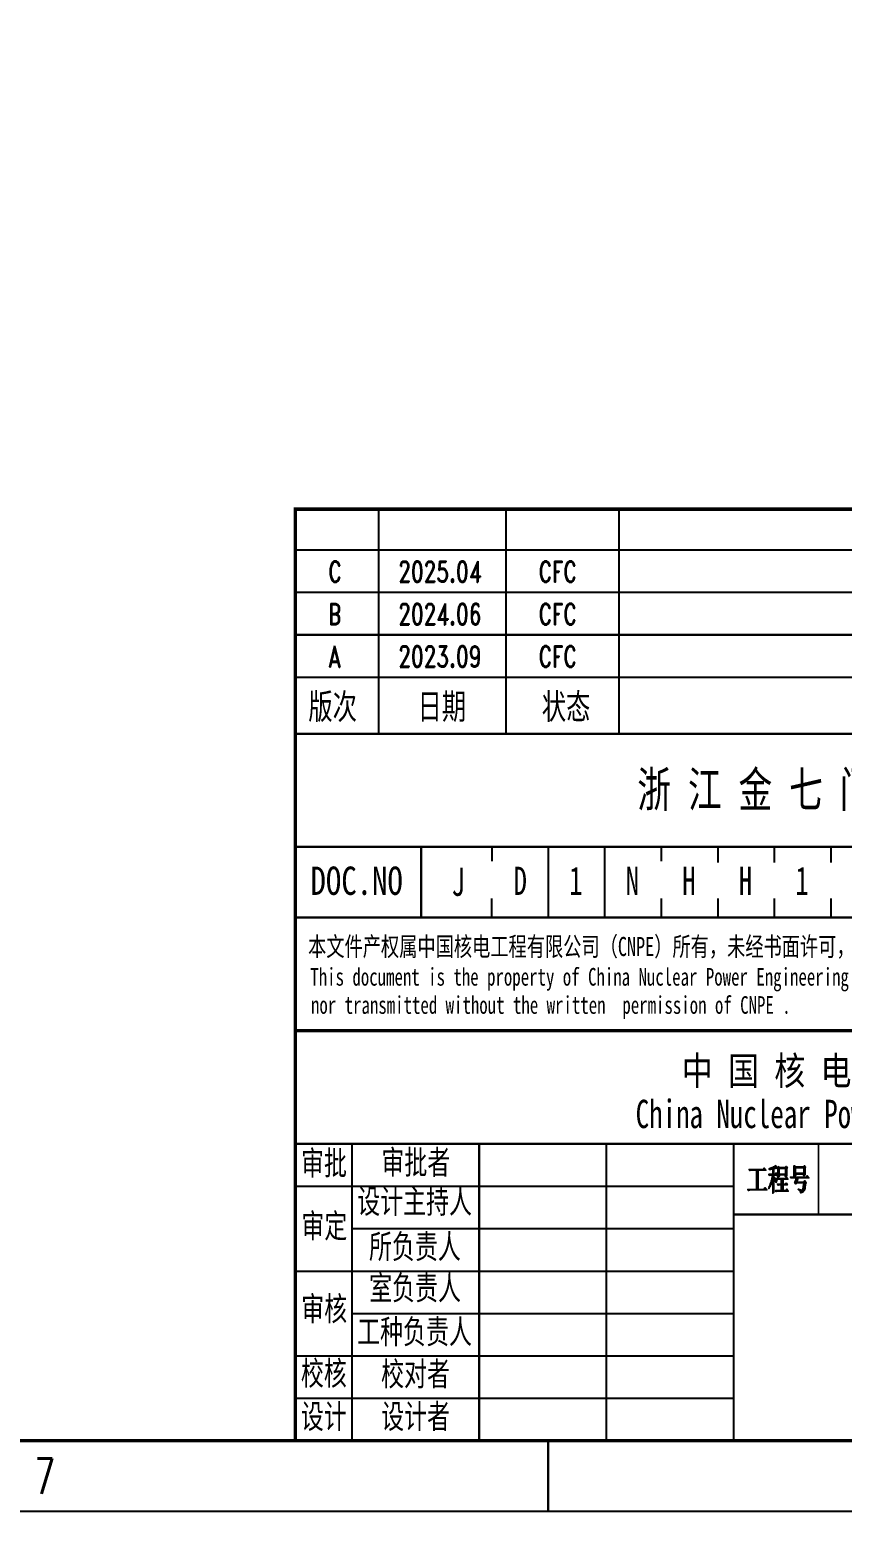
# Model space of a CAD drawing. Extents: x 52535 to 323108, y -93495 to -30420.
# Drawn here: x 124635 to 133258, y -93495 to -77774 of the extents above; entities that cross this region are included whole.
import ezdxf

# ---------------------------------------------------------------- set-up
doc = ezdxf.new("R2010")
doc.units = 0
doc.linetypes.add('CONTINOUS', pattern=[0])
doc.layers.get('0').update_dxf_attribs({"linetype": 'CONTINUOUS'})
for name, color, linetype in [('1', 7, 'CONTINUOUS'), ('BORDER', 7, 'CONTINUOUS'), ('TK', 4, 'CONTINUOUS'), ('图框', 4, 'CONTINOUS')]:
    doc.layers.add(name, color=color, linetype=linetype)
doc.styles.add('HZbine', font='txt_____.ttf', dxfattribs={"width": 0.7, "bigfont": 'HZTXT'})
doc.styles.add('romand', font='romand.shx', dxfattribs={"width": 0.7, "height": 200, "bigfont": 'OCHINESE.shx'})
doc.styles.add('宋体', font='', dxfattribs={"width": 0.7})
doc.styles.get('宋体').set_extended_font_data('SimSun')

msp = doc.modelspace()

# ---------------------------------------------------------------- hatches: boundary and pattern name
at = {"layer": '1'}
h = msp.add_hatch(color=2, dxfattribs=at)
h.paths.add_polyline_path([(132362, -89874), (132445, -89874), (132429, -89852), (132418, -89868), (132268, -89868), (132275, -89878), (132284, -89875), (132293, -89874), (132349, -89874), (132349, -90079), (132256, -90079), (132263, -90089), (132271, -90086), (132280, -90085), (132456, -90085), (132439, -90061), (132427, -90079), (132362, -90079)])
h.paths.add_polyline_path([(132531, -89986), (132531, -89965), (132531, -89955), (132538, -89965), (132543, -89976), (132548, -89987), (132549, -89990), (132553, -90001), (132558, -89997), (132559, -89995), (132561, -89984), (132558, -89972), (132557, -89971), (132552, -89965), (132544, -89959), (132534, -89952), (132531, -89950), (132531, -89925), (132568, -89925), (132554, -89905), (132544, -89919), (132531, -89919), (132531, -89857), (132544, -89853), (132553, -89851), (132561, -89850), (132563, -89850), (132551, -89828), (132546, -89833), (132538, -89838), (132528, -89844), (132522, -89847), (132512, -89851), (132503, -89854), (132494, -89857), (132486, -89859), (132483, -89860), (132483, -89865), (132495, -89863), (132505, -89862), (132514, -89860), (132520, -89859), (132520, -89919), (132476, -89919), (132483, -89929), (132491, -89925), (132517, -89925), (132516, -89937), (132514, -89949), (132511, -89962), (132508, -89975), (132504, -89989), (132501, -90000), (132497, -90012), (132493, -90024), (132489, -90036), (132484, -90048), (132479, -90060), (132477, -90064), (132479, -90068), (132490, -90049), (132495, -90038), (132500, -90027), (132505, -90016), (132510, -90004), (132514, -89992), (132518, -89979), (132520, -89971), (132520, -89989), (132520, -90076), (132519, -90088), (132519, -90098), (132519, -90108), (132519, -90117), (132532, -90108), (132532, -90103), (132532, -90097), (132532, -90079), (132531, -90068)])
h.paths.add_polyline_path([(132664, -89860), (132672, -89853), (132660, -89835), (132652, -89847), (132588, -89847), (132575, -89835), (132575, -89848), (132575, -89848), (132575, -89862), (132576, -89875), (132576, -89904), (132575, -89917), (132575, -89930), (132575, -89943), (132575, -89948), (132587, -89940), (132587, -89925), (132653, -89925), (132653, -89942), (132665, -89935), (132665, -89928), (132664, -89918), (132664, -89905), (132664, -89890)])
h.paths.add_polyline_path([(132587, -89853), (132653, -89853), (132653, -89919), (132587, -89919)], flags=16)
h.paths.add_polyline_path([(132625, -89970), (132678, -89970), (132664, -89950), (132654, -89964), (132563, -89964), (132570, -89974), (132578, -89970), (132613, -89970), (132613, -90025), (132569, -90025), (132576, -90035), (132584, -90032), (132613, -90032), (132613, -90090), (132551, -90090), (132557, -90100), (132566, -90097), (132575, -90096), (132684, -90096), (132669, -90075), (132659, -90090), (132625, -90090), (132625, -90032), (132674, -90032), (132660, -90011), (132650, -90025), (132625, -90025)])
h.paths.add_polyline_path([(132860, -89894), (132860, -89852), (132867, -89843), (132855, -89828), (132847, -89840), (132760, -89840), (132747, -89830), (132748, -89843), (132748, -89856), (132748, -89870), (132748, -89897), (132748, -89910), (132748, -89923), (132747, -89936), (132747, -89937), (132760, -89930), (132760, -89918), (132848, -89918), (132848, -89932), (132861, -89924), (132860, -89917), (132860, -89907)])
h.paths.add_polyline_path([(132760, -89847), (132848, -89847), (132848, -89911), (132760, -89911)], flags=16)
h.paths.add_polyline_path([(132786, -89957), (132902, -89957), (132886, -89934), (132875, -89950), (132706, -89950), (132713, -89960), (132721, -89957), (132771, -89957), (132768, -89971), (132765, -89983), (132764, -89986), (132758, -89997), (132753, -90003), (132764, -90020), (132771, -90009), (132852, -90009), (132850, -90030), (132847, -90047), (132845, -90061), (132842, -90072), (132839, -90079), (132836, -90084), (132830, -90086), (132823, -90086), (132813, -90084), (132802, -90080), (132792, -90076), (132792, -90081), (132802, -90089), (132811, -90097), (132816, -90105), (132818, -90113), (132819, -90115), (132829, -90111), (132837, -90107), (132839, -90105), (132846, -90098), (132851, -90091), (132853, -90086), (132855, -90078), (132858, -90067), (132860, -90053), (132863, -90035), (132865, -90016), (132874, -90008), (132861, -89989), (132851, -90003), (132773, -90003)])

# ---------------------------------------------------------------- linework, layer by layer
at = {"color": 2, "linetype": 'Continuous'}
msp.add_line((128789, -86445), (128789, -87195), dxfattribs=at)
msp.add_lwpolyline([(52535, -30420), (141710, -30420), (141710, -93495), (52535, -93495)], close=True)
at = {"layer": '1', "color": 2}
for p, q in [((127454, -88250), (127454, -82862)), ((130139, -87195), (130139, -86445)), ((130739, -87195), (130739, -86445)), ((131339, -86595), (131339, -86445)), ((131939, -86610), (131939, -86445)), ((132539, -86612), (132539, -86445)), ((133139, -86612), (133139, -86445)), ((129539, -86520), (129539, -86520)), ((129539, -87195), (129539, -86994)), ((131339, -87195), (131339, -86991)), ((131939, -87195), (131939, -86991)), ((132539, -87195), (132539, -86991)), ((133139, -87195), (133139, -86991)), ((140939, -87195), (127439, -87195)), ((127454, -90045), (132104, -90045)), ((128054, -90495), (132104, -90495)), ((127454, -90945), (132104, -90945)), ((128054, -91395), (132104, -91395)), ((127454, -91845), (132104, -91845)), ((127454, -92295), (132104, -92295)), ((140954, -92745), (127454, -92745)), ((140954, -92745), (127454, -92745))]:
    msp.add_line(p, q, dxfattribs=at)
at = {"layer": '1', "color": 2, "const_width": 37.5}
for points in [[(127454, -92745), (140954, -92745), (140954, -82862), (127454, -82862)], [(127454, -88395), (140954, -88395), (140954, -92745), (127454, -92745)]]:
    msp.add_lwpolyline(points, close=True, dxfattribs=at)
at = {"layer": '1', "color": 2}
for points, const_width in [([(128339, -82845), (128339, -85245)], 22.5), ([(129689, -82845), (129689, -85245)], 22.5), ([(130889, -82845), (130889, -85245)], 22.5), ([(127439, -83295), (140939, -83295)], 22.5), ([(127439, -83745), (140939, -83745)], 22.5), ([(127439, -84195), (140939, -84195)], 22.5), ([(127439, -84645), (140939, -84645)], 22.5), ([(127439, -85245), (140939, -85245)], 22.5), ([(127439, -86445), (140939, -86445)], 22.5), ([(128789, -86445), (128789, -87195)], 22.5), ([(127439, -87195), (140939, -87195)], 22.5), ([(127454, -87195), (140954, -87195)], 22.5), ([(127454, -89595), (140954, -89595)], 22.5), ([(128054, -89595), (128054, -92745)], 22.5), ([(129404, -89595), (129404, -92745)], 22.5), ([(130754, -89595), (130754, -92745)], 22.5), ([(132104, -89595), (132104, -92745)], 22.5), ([(133004, -89595), (133004, -90345)], 18.7), ([(132104, -90345), (140954, -90345)], 22.5)]:
    msp.add_lwpolyline(points, dxfattribs=dict(at, const_width=const_width))
for points in [[(132280, -90085), (132271, -90086), (132263, -90089), (132256, -90079), (132349, -90079), (132349, -89874), (132293, -89874), (132284, -89875), (132275, -89878), (132268, -89868), (132418, -89868), (132429, -89852), (132445, -89874), (132362, -89874), (132362, -90079), (132427, -90079), (132439, -90061), (132456, -90085)], [(132548, -89987), (132549, -89990), (132553, -90001), (132558, -89997), (132559, -89995), (132561, -89984), (132558, -89972), (132557, -89971), (132552, -89965), (132544, -89959), (132534, -89952), (132531, -89950), (132531, -89925), (132568, -89925), (132554, -89905), (132544, -89919), (132531, -89919), (132531, -89857), (132544, -89853), (132553, -89851), (132561, -89850), (132563, -89850), (132551, -89828), (132546, -89833), (132538, -89838), (132528, -89844), (132522, -89847), (132512, -89851), (132503, -89854), (132494, -89857), (132486, -89859), (132483, -89860), (132483, -89865), (132495, -89863), (132505, -89862), (132514, -89860), (132520, -89859), (132520, -89919), (132476, -89919), (132483, -89929), (132491, -89925), (132517, -89925), (132516, -89937), (132514, -89949), (132511, -89962), (132508, -89975), (132504, -89989), (132501, -90000), (132497, -90012), (132493, -90024), (132489, -90036), (132484, -90048), (132479, -90060), (132477, -90064), (132479, -90068), (132490, -90049), (132495, -90038), (132500, -90027), (132505, -90016), (132510, -90004), (132514, -89992), (132518, -89979), (132520, -89971), (132520, -89989), (132520, -90076), (132519, -90088), (132519, -90098), (132519, -90108), (132519, -90117), (132532, -90108), (132532, -90103), (132532, -90097), (132532, -90079), (132531, -90068), (132531, -89986), (132531, -89965), (132531, -89955), (132538, -89965), (132543, -89976)], [(132587, -89919), (132587, -89853), (132653, -89853), (132653, -89919)], [(132760, -89840), (132847, -89840), (132855, -89828), (132867, -89843), (132860, -89852), (132860, -89894), (132860, -89907), (132860, -89917), (132861, -89924), (132848, -89932), (132848, -89918), (132760, -89918), (132760, -89930), (132747, -89937), (132747, -89936), (132748, -89923), (132748, -89910), (132748, -89897), (132748, -89870), (132748, -89856), (132748, -89843), (132747, -89830)], [(132760, -89911), (132760, -89847), (132848, -89847), (132848, -89911)], [(132625, -90025), (132650, -90025), (132660, -90011), (132674, -90032), (132625, -90032), (132625, -90090), (132659, -90090), (132669, -90075), (132684, -90096), (132575, -90096), (132566, -90097), (132557, -90100), (132551, -90090), (132613, -90090), (132613, -90032), (132584, -90032), (132576, -90035), (132569, -90025), (132613, -90025), (132613, -89970), (132578, -89970), (132570, -89974), (132563, -89964), (132654, -89964), (132664, -89950), (132678, -89970), (132625, -89970)], [(132713, -89960), (132706, -89950), (132875, -89950), (132886, -89934), (132902, -89957), (132786, -89957), (132773, -90003), (132851, -90003), (132861, -89989), (132874, -90008), (132865, -90016), (132863, -90035), (132860, -90053), (132858, -90067), (132855, -90078), (132853, -90086), (132851, -90091), (132846, -90098), (132839, -90105), (132837, -90107), (132829, -90111), (132819, -90115), (132818, -90113), (132816, -90105), (132811, -90097), (132802, -90089), (132792, -90081), (132792, -90076), (132802, -90080), (132813, -90084), (132823, -90086), (132830, -90086), (132836, -90084), (132836, -90084), (132839, -90079), (132842, -90072), (132845, -90061), (132847, -90047), (132850, -90030), (132852, -90009), (132771, -90009), (132764, -90020), (132753, -90003), (132758, -89997), (132764, -89986), (132765, -89983), (132768, -89971), (132771, -89957), (132721, -89957)]]:
    msp.add_lwpolyline(points, close=True, dxfattribs=at)
for points in [[(132575, -89848), (132575, -89835)], [(132575, -89835), (132588, -89847), (132652, -89847), (132660, -89835), (132672, -89853), (132664, -89860), (132664, -89890), (132664, -89905), (132664, -89918), (132665, -89928), (132665, -89935), (132653, -89942), (132653, -89925), (132587, -89925), (132587, -89940), (132575, -89948), (132575, -89943), (132575, -89930), (132575, -89917), (132576, -89904), (132576, -89875), (132575, -89862), (132575, -89848)]]:
    msp.add_lwpolyline(points, dxfattribs=at)
at = {"layer": 'BORDER', "color": 2}
msp.add_line((129539, -86445), (129539, -86595), dxfattribs=at)
at = {"layer": 'TK', "color": 4, "const_width": 37.5}
msp.add_lwpolyline([(54410, -31170), (140954, -31170), (140954, -92745), (54410, -92745)], close=True, dxfattribs=at)
at = {"layer": 'TK', "color": 4, "flags": 128}
for points in [[(130136, -92745), (130136, -93495)], [(130136, -93495), (130136, -92745)], [(141710, -93495), (52535, -93495)]]:
    msp.add_lwpolyline(points, dxfattribs=at)
at = {"layer": '图框', "color": 2}
msp.add_line((140954, -92745), (127454, -92745), dxfattribs=at)

# ---------------------------------------------------------------- texts
at = {"color": 2, "style": '宋体', "width": 0.7}
msp.add_text('浙 江 金 七 门 核 电 厂 1、2 号 机 组', height=375, dxfattribs=at).set_placement((131083, -86023))
at = {"color": 2, "linetype": 'Continuous', "char_height": 300, "attachment_point": 5, "style": '宋体'}
for s, width, insert in [('J', 433.11, (129182, -86817)), ('D', 507.01, (129840, -86805)), ('1', 507.01, (130430, -86804)), ('N', 507.01, (131030, -86804)), ('H', 7499.99, (131630, -86804)), ('H', 507.01, (132230, -86804)), ('1', 507.01, (132830, -86804))]:
    msp.add_mtext_dynamic_manual_height_columns(s, width=width, gutter_width=75, heights=[0], dxfattribs=dict(at, insert=insert))
at = {"color": 2, "char_height": 255, "attachment_point": 1, "style": '宋体'}
for s, width, heights, insert in [('\\pi60.01667;审批', 600, [333], (127454, -89671)), ('\\pi278.89926;审批者', 1289.65, [0], (128088, -89663)), ('\\pi22.55343;设计主持人', 1289.65, [0], (128088, -90077)), ('\\pi63.4875;审定', 600, [0], (127454, -90338)), ('\\pi147.50343;所负责人', 1289.65, [0], (128088, -90557)), ('\\pi149.48676;室负责人', 1289.65, [0], (128088, -90995)), ('\\pi62.49583;审核', 600, [0], (127454, -91216)), ('\\pi22.05759;工种负责人', 1289.65, [0], (128088, -91460)), ('\\pi59.025;校核', 600, [0], (127454, -91901)), ('\\pi275.42843;校对者', 1289.65, [332], (128088, -91908)), ('\\pi58.52917;设计', 600, [0], (127454, -92359)), ('\\pi276.91593;设计者', 1289.65, [332], (128088, -92359))]:
    msp.add_mtext_dynamic_manual_height_columns(s, width=width, gutter_width=75, heights=heights, dxfattribs=dict(at, insert=insert))
at = {"layer": '1', "color": 2, "style": '宋体'}
for s, height, width, p in [('版次', 270, 0.7, (127592, -85090)), ('日期 ', 270, 0.7, (128751, -85090)), ('状态', 270, 0.7, (130069, -85090)), ('DOC.NO', 300, 0.8, (127615, -86954)), ('中 国 核 电 工 程 有 限 公 司', 300, 0.8, (131555, -88970)), ('China Nuclear Power Engineering Co., Ltd', 300, 0.7, (131065, -89428))]:
    msp.add_text(s, height=height, dxfattribs=dict(at, width=width)).set_placement(p)
at = {"layer": '1', "color": 2, "ltscale": 0.8, "style": '宋体', "width": 0.7}
for s, height, p in [('本文件产权属中国核电工程有限公司（CNPE）所有，未经书面许可，不得以任何方式复制、传播、发表和外传。', 202.5, (127589, -87603)), ('This document is the property of China Nuclear Power Engineering CO.,LTD (CNPE) , no part of this document may be', 187.5, (127613, -87917)), ('nor transmitted without the written  permission of CNPE .', 187.5, (127620, -88216))]:
    msp.add_text(s, height=height, dxfattribs=at).set_placement(p)
at = {"layer": 'TK', "color": 6, "style": 'romand', "width": 0.7}
for s, p in [('C', (127803, -83638)), ('2025.04', (128545, -83638)), ('CFC', (130035, -83638))]:
    msp.add_text(s, height=225, dxfattribs=at).set_placement(p)
at = {"layer": 'TK', "color": 2, "style": 'romand', "width": 0.7}
for s, p in [('B', (127803, -84088)), ('2024.06', (128545, -84088)), ('CFC', (130035, -84088)), ('A', (127803, -84538)), ('2023.09', (128545, -84538)), ('CFC', (130035, -84538))]:
    msp.add_text(s, height=225, dxfattribs=at).set_placement(p)
at = {"layer": 'TK', "color": 4, "style": 'HZbine', "width": 0.7}
msp.add_text('7', height=375, dxfattribs=at).set_placement((124683, -93307))

doc.saveas('drawing.dxf')
